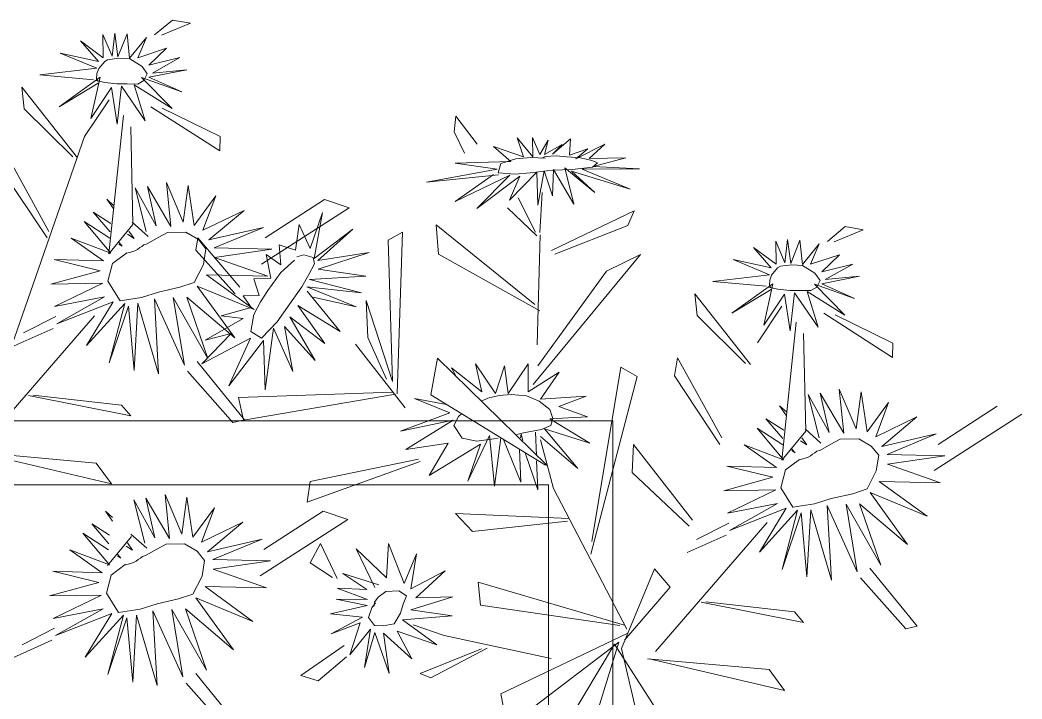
# Model space of a CAD drawing. Header units: inches. Extents: x -173 to 14008, y -3334 to 10368.
# Drawn here: x 5466.78 to 5509.96, y 7060.87 to 7090.12 of the extents above; entities that cross this region are included whole.
import ezdxf

# ---------------------------------------------------------------- set-up
doc = ezdxf.new("R2010")
doc.units = ezdxf.units.IN
doc.header["$MEASUREMENT"] = 0
doc.layers.add('ARREDAMENTO', color=8, linetype='Continuous', lineweight=18)

msp = doc.modelspace()

# ---------------------------------------------------------------- linework, layer by layer
at = {"layer": 'ARREDAMENTO', "linetype": 'Continuous'}
for p, q in [((5472.572, 7089.483, -27.277), (5473.344, 7090.121, -27.277)), ((5474.117, 7089.98, -27.277), (5472.87, 7089.465, -27.277)), ((5473.344, 7090.121, -27.277), (5474.117, 7089.98, -27.277)), ((5470.344, 7089.494, -27.277), (5470.741, 7088.56, -27.277)), ((5470.362, 7088.499, -27.277), (5470.344, 7089.494, -27.277)), ((5470.741, 7088.56, -27.277), (5470.857, 7089.558, -27.277)), ((5470.857, 7089.558, -27.277), (5470.997, 7088.53, -27.277)), ((5470.997, 7088.53, -27.277), (5471.387, 7089.531, -27.277)), ((5471.387, 7089.531, -27.277), (5471.493, 7088.482, -27.277)), ((5471.493, 7088.482, -27.277), (5472.221, 7089.373, -27.277)), ((5472.221, 7089.373, -27.277), (5471.851, 7088.497, -27.277)), ((5469.389, 7089.222, -27.277), (5470.362, 7088.499, -27.277)), ((5470.155, 7088.341, -27.277), (5469.389, 7089.222, -27.277)), ((5471.851, 7088.497, -27.277), (5473.089, 7088.903, -27.277)), ((5473.089, 7088.903, -27.277), (5472.329, 7088.17, -27.277)), ((5468.509, 7088.696, -27.277), (5470.155, 7088.341, -27.277)), ((5470.083, 7088.045, -27.277), (5468.509, 7088.696, -27.277)), ((5470.553, 7088.409, -27.277), (5471.041, 7088.478, -27.277)), ((5471.041, 7088.478, -27.277), (5471.506, 7088.446, -27.277)), ((5472.329, 7088.17, -27.277), (5473.668, 7088.502, -27.277)), ((5473.668, 7088.502, -27.277), (5472.48, 7087.835, -27.277)), ((5467.636, 7087.756, -27.277), (5470.083, 7088.045, -27.277)), ((5470.169, 7088.027, -27.277), (5470.424, 7088.337, -27.277)), ((5470.424, 7088.337, -27.277), (5470.553, 7088.409, -27.277)), ((5471.506, 7088.446, -27.277), (5472.035, 7088.116, -27.277)), ((5472.035, 7088.116, -27.277), (5472.258, 7087.805, -27.277)), ((5469.937, 7087.551, -27.277), (5467.636, 7087.756, -27.277)), ((5470.228, 7087.66, -27.277), (5468.459, 7086.385, -27.277)), ((5469.833, 7085.873, -27.277), (5470.228, 7087.66, -27.277)), ((5470.078, 7087.593, -27.277), (5470.091, 7087.811, -27.277)), ((5470.091, 7087.811, -27.277), (5470.169, 7088.027, -27.277)), ((5472.012, 7087.638, -27.277), (5473.33, 7086.305, -27.277)), ((5473.743, 7087.024, -27.277), (5472.012, 7087.638, -27.277)), ((5472.258, 7087.805, -27.277), (5472.116, 7087.516, -27.277)), ((5473.962, 7087.981, -27.277), (5472.334, 7087.657, -27.277)), ((5472.334, 7087.657, -27.277), (5473.743, 7087.024, -27.277)), ((5472.48, 7087.835, -27.277), (5473.962, 7087.981, -27.277)), ((5469.258, 7084.181, -27.277), (5466.859, 7087.225, -27.277)), ((5466.859, 7087.225, -27.277), (5466.958, 7086.295, -27.277)), ((5468.459, 7086.385, -27.277), (5470.143, 7087.406, -27.277)), ((5470.725, 7087.216, -27.277), (5469.833, 7085.873, -27.277)), ((5470.435, 7087.429, -27.277), (5470.03, 7087.515, -27.277)), ((5470.137, 7087.486, -27.277), (5470.078, 7087.593, -27.277)), ((5470.947, 7087.37, -27.277), (5470.435, 7087.429, -27.277)), ((5470.968, 7085.633, -27.277), (5470.725, 7087.216, -27.277)), ((5471.39, 7087.373, -27.277), (5470.947, 7087.37, -27.277)), ((5471.149, 7087.268, -27.277), (5470.968, 7085.633, -27.277)), ((5472.176, 7085.783, -27.277), (5471.149, 7087.268, -27.277)), ((5471.854, 7087.36, -27.277), (5471.39, 7087.373, -27.277)), ((5471.702, 7087.329, -27.277), (5472.176, 7085.783, -27.277)), ((5473.33, 7086.305, -27.277), (5471.702, 7087.329, -27.277)), ((5472.116, 7087.516, -27.277), (5471.854, 7087.36, -27.277)), ((5469.556, 7085.108, -27.277), (5470.613, 7086.687, -27.277)), ((5475.385, 7084.48, -27.277), (5472.415, 7086.384, -27.277)), ((5472.905, 7086.321, -27.277), (5475.398, 7085.101, -27.277)), ((5466.958, 7086.295, -27.277), (5469.046, 7084.223, -27.277)), ((5470.609, 7080.052, -27.277), (5471.232, 7086.007, -27.277)), ((5485.563, 7085.984, -27.277), (5485.487, 7085.309, -27.277)), ((5486.479, 7084.766, -27.277), (5485.563, 7085.984, -27.277)), ((5471.545, 7085.521, -27.277), (5471.637, 7081.303, -27.277)), ((5469.556, 7085.108, -27.277), (5464.807, 7071.477, -27.277)), ((5475.398, 7085.101, -27.277), (5475.385, 7084.48, -27.277)), ((5485.487, 7085.309, -27.277), (5485.93, 7084.381, -27.277)), ((5488.197, 7085.047, -27.277), (5488.873, 7084.221, -27.277)), ((5488.474, 7084.233, -27.277), (5488.197, 7085.047, -27.277)), ((5488.863, 7085.061, -27.277), (5489.174, 7084.331, -27.277)), ((5488.873, 7084.221, -27.277), (5488.863, 7085.061, -27.277)), ((5487.928, 7084.024, -27.277), (5487.181, 7084.665, -27.277)), ((5487.181, 7084.665, -27.277), (5488.474, 7084.233, -27.277)), ((5489.174, 7084.331, -27.277), (5489.539, 7084.947, -27.277)), ((5489.539, 7084.947, -27.277), (5489.384, 7084.323, -27.277)), ((5489.384, 7084.323, -27.277), (5490.136, 7084.758, -27.277)), ((5489.721, 7084.342, -27.277), (5490.506, 7084.997, -27.277)), ((5490.136, 7084.758, -27.277), (5489.721, 7084.342, -27.277)), ((5490.506, 7084.997, -27.277), (5490.451, 7084.294, -27.277)), ((5490.732, 7084.143, -27.277), (5491.978, 7084.771, -27.277)), ((5491.978, 7084.771, -27.277), (5491.304, 7084.15, -27.277)), ((5468.021, 7081.014, -27.277), (5466.117, 7084.464, -27.277)), ((5490.451, 7084.294, -27.277), (5491.247, 7084.566, -27.277)), ((5491.247, 7084.566, -27.277), (5490.732, 7084.143, -27.277)), ((5491.304, 7084.15, -27.277), (5492.885, 7084.18, -27.277)), ((5492.885, 7084.18, -27.277), (5491.48, 7083.811, -27.277)), ((5485.533, 7083.956, -27.277), (5487.928, 7084.024, -27.277)), ((5487.341, 7083.688, -27.277), (5485.533, 7083.956, -27.277)), ((5490.259, 7083.753, -27.277), (5490.64, 7082.187, -27.277)), ((5491.552, 7082.691, -27.277), (5490.259, 7083.753, -27.277)), ((5491.48, 7083.811, -27.277), (5493.474, 7083.712, -27.277)), ((5465.982, 7083.684, -27.277), (5467.942, 7080.732, -27.277)), ((5484.292, 7083.136, -27.277), (5487.341, 7083.688, -27.277)), ((5487.399, 7083.457, -27.277), (5484.292, 7083.136, -27.277)), ((5485.527, 7082.304, -27.277), (5487.184, 7083.465, -27.277)), ((5487.879, 7083.433, -27.277), (5485.527, 7082.304, -27.277)), ((5486.461, 7082.005, -27.277), (5487.879, 7083.433, -27.277)), ((5488.31, 7083.398, -27.277), (5486.461, 7082.005, -27.277)), ((5489.054, 7083.567, -27.277), (5487.872, 7082.362, -27.277)), ((5487.872, 7082.362, -27.277), (5488.31, 7083.398, -27.277)), ((5489.095, 7082.142, -27.277), (5489.054, 7083.567, -27.277)), ((5489.363, 7083.628, -27.277), (5489.095, 7082.142, -27.277)), ((5489.721, 7082.543, -27.277), (5489.363, 7083.628, -27.277)), ((5489.772, 7083.679, -27.277), (5489.721, 7082.543, -27.277)), ((5490.64, 7082.187, -27.277), (5489.772, 7083.679, -27.277)), ((5490.544, 7083.609, -27.277), (5491.552, 7082.691, -27.277)), ((5493.074, 7082.834, -27.277), (5490.544, 7083.609, -27.277)), ((5493.474, 7083.712, -27.277), (5491.006, 7083.688, -27.277)), ((5491.006, 7083.688, -27.277), (5493.074, 7082.834, -27.277)), ((5471.737, 7082.884, -27.277), (5472.219, 7081.013, -27.277)), ((5472.645, 7081.247, -27.277), (5471.737, 7082.884, -27.277)), ((5472.264, 7082.95, -27.277), (5472.645, 7081.247, -27.277)), ((5473.274, 7081.221, -27.277), (5472.264, 7082.95, -27.277)), ((5473.086, 7083.114, -27.277), (5473.274, 7081.221, -27.277)), ((5473.812, 7081.405, -27.277), (5473.086, 7083.114, -27.277)), ((5474.025, 7082.994, -27.277), (5473.812, 7081.405, -27.277)), ((5474.287, 7081.274, -27.277), (5474.025, 7082.994, -27.277)), ((5475.212, 7082.543, -27.277), (5474.287, 7081.274, -27.277)), ((5474.654, 7081.06, -27.277), (5475.212, 7082.543, -27.277)), ((5488.99, 7080.978, -27.277), (5488.241, 7082.46, -27.277)), ((5489.172, 7080.967, -27.277), (5489.274, 7082.691, -27.277)), ((5470.815, 7081.965, -27.277), (5470.515, 7082.396, -27.277)), ((5470.823, 7082.119, -27.277), (5470.515, 7082.396, -27.277)), ((5477.178, 7079.608, -27.277), (5480.958, 7082.034, -27.277)), ((5479.893, 7082.387, -27.277), (5477.347, 7080.734, -27.277)), ((5480.958, 7082.034, -27.277), (5479.893, 7082.387, -27.277)), ((5487.783, 7082.031, -27.277), (5489.042, 7080.824, -27.277)), ((5470.656, 7080.987, -27.277), (5469.925, 7081.84, -27.277)), ((5470.689, 7081.351, -27.277), (5469.925, 7081.84, -27.277)), ((5476.433, 7081.918, -27.277), (5474.654, 7081.06, -27.277)), ((5474.915, 7080.645, -27.277), (5476.433, 7081.918, -27.277)), ((5479.28, 7080.279, -27.277), (5479.817, 7081.824, -27.277)), ((5479.817, 7081.824, -27.277), (5479.448, 7079.841, -27.277)), ((5489.677, 7080.195, -27.277), (5493.25, 7081.903, -27.277)), ((5493.25, 7081.903, -27.277), (5492.969, 7081.27, -27.277)), ((5470.652, 7080.72, -27.277), (5469.544, 7081.442, -27.277)), ((5469.544, 7081.442, -27.277), (5470.688, 7080.075, -27.277)), ((5471.637, 7081.303, -27.277), (5470.609, 7080.052, -27.277)), ((5471.615, 7081.406, -27.277), (5472.296, 7080.794, -27.277)), ((5477.264, 7081.187, -27.277), (5474.915, 7080.645, -27.277)), ((5475.144, 7080.303, -27.277), (5477.264, 7081.187, -27.277)), ((5478.653, 7080.206, -27.277), (5478.802, 7081.306, -27.277)), ((5478.802, 7081.306, -27.277), (5479.28, 7080.279, -27.277)), ((5488.968, 7077.864, -27.277), (5484.708, 7081.29, -27.277)), ((5484.708, 7081.29, -27.277), (5484.818, 7080.036, -27.277)), ((5492.969, 7081.27, -27.277), (5489.831, 7080.031, -27.277)), ((5501.571, 7080.582, -27.277), (5502.343, 7081.219, -27.277)), ((5502.343, 7081.219, -27.277), (5503.116, 7081.079, -27.277)), ((5468.987, 7080.721, -27.277), (5470.377, 7079.741, -27.277)), ((5470.688, 7080.075, -27.277), (5468.987, 7080.721, -27.277)), ((5471.414, 7080.889, -27.277), (5471.689, 7080.713, -27.277)), ((5471.472, 7081.025, -27.277), (5471.689, 7080.713, -27.277)), ((5474.444, 7080.729, -27.277), (5474.35, 7080.203, -27.277)), ((5476.252, 7078.61, -27.277), (5474.444, 7080.729, -27.277)), ((5479.448, 7079.841, -27.277), (5481.113, 7081.102, -27.277)), ((5481.113, 7081.102, -27.277), (5479.609, 7079.761, -27.277)), ((5483.257, 7080.977, -27.277), (5482.637, 7080.628, -27.277)), ((5483.029, 7074.015, -27.277), (5483.257, 7080.977, -27.277)), ((5489.187, 7080.86, -27.277), (5489.062, 7076.131, -27.277)), ((5503.116, 7081.079, -27.277), (5501.869, 7080.563, -27.277)), ((5471.04, 7080.466, -27.277), (5471.184, 7080.373, -27.277)), ((5471.042, 7080.537, -27.277), (5471.184, 7080.373, -27.277)), ((5477.634, 7080.245, -27.277), (5475.144, 7080.303, -27.277)), ((5477.938, 7080.441, -27.277), (5478.653, 7080.206, -27.277)), ((5478.02, 7079.569, -27.277), (5477.938, 7080.441, -27.277)), ((5482.637, 7080.628, -27.277), (5482.825, 7074.551, -27.277)), ((5498.388, 7080.321, -27.277), (5499.361, 7079.598, -27.277)), ((5499.154, 7079.44, -27.277), (5498.388, 7080.321, -27.277)), ((5499.343, 7080.593, -27.277), (5499.74, 7079.659, -27.277)), ((5499.361, 7079.598, -27.277), (5499.343, 7080.593, -27.277)), ((5499.74, 7079.659, -27.277), (5499.856, 7080.657, -27.277)), ((5499.856, 7080.657, -27.277), (5499.996, 7079.629, -27.277)), ((5499.996, 7079.629, -27.277), (5500.386, 7080.63, -27.277)), ((5500.386, 7080.63, -27.277), (5500.492, 7079.581, -27.277)), ((5500.492, 7079.581, -27.277), (5501.22, 7080.472, -27.277)), ((5501.22, 7080.472, -27.277), (5500.85, 7079.596, -27.277)), ((5474.35, 7080.203, -27.277), (5476.052, 7078.326, -27.277)), ((5475.162, 7079.886, -27.277), (5477.634, 7080.245, -27.277)), ((5477.454, 7079.085, -27.277), (5475.162, 7079.886, -27.277)), ((5477.378, 7080.021, -27.277), (5478.02, 7079.569, -27.277)), ((5477.581, 7079.003, -27.277), (5477.378, 7080.021, -27.277)), ((5478.7, 7079.919, -27.277), (5479.013, 7079.999, -27.277)), ((5479.013, 7079.999, -27.277), (5479.405, 7079.881, -27.277)), ((5479.405, 7079.881, -27.277), (5479.46, 7079.619, -27.277)), ((5479.609, 7079.761, -27.277), (5481.828, 7080.106, -27.277)), ((5481.828, 7080.106, -27.277), (5479.632, 7079.391, -27.277)), ((5484.818, 7080.036, -27.277), (5489.178, 7077.588, -27.277)), ((5493.521, 7080.014, -27.277), (5488.894, 7074.412, -27.277)), ((5492.053, 7079.296, -27.277), (5493.521, 7080.014, -27.277)), ((5500.85, 7079.596, -27.277), (5502.088, 7080.002, -27.277)), ((5502.088, 7080.002, -27.277), (5501.328, 7079.269, -27.277)), ((5468.244, 7079.801, -27.277), (5470.228, 7079.32, -27.277)), ((5470.377, 7079.741, -27.277), (5468.244, 7079.801, -27.277)), ((5478.021, 7079.242, -27.277), (5478.602, 7079.775, -27.277)), ((5479.46, 7079.619, -27.277), (5479.227, 7079.156, -27.277)), ((5497.508, 7079.795, -27.277), (5499.154, 7079.44, -27.277)), ((5499.082, 7079.144, -27.277), (5497.508, 7079.795, -27.277)), ((5499.168, 7079.126, -27.277), (5499.423, 7079.436, -27.277)), ((5499.423, 7079.436, -27.277), (5499.552, 7079.508, -27.277)), ((5499.552, 7079.508, -27.277), (5500.04, 7079.577, -27.277)), ((5500.04, 7079.577, -27.277), (5500.505, 7079.545, -27.277)), ((5500.505, 7079.545, -27.277), (5501.034, 7079.215, -27.277)), ((5501.328, 7079.269, -27.277), (5502.667, 7079.601, -27.277)), ((5502.667, 7079.601, -27.277), (5501.479, 7078.934, -27.277)), ((5470.228, 7079.32, -27.277), (5468.104, 7078.736, -27.277)), ((5474.809, 7079.139, -27.277), (5477.454, 7079.085, -27.277)), ((5476.866, 7077.642, -27.277), (5474.809, 7079.139, -27.277)), ((5476.851, 7078.972, -27.277), (5477.581, 7079.003, -27.277)), ((5477.081, 7078.253, -27.277), (5476.851, 7078.972, -27.277)), ((5477.453, 7078.468, -27.277), (5478.021, 7079.242, -27.277)), ((5479.227, 7079.156, -27.277), (5478.916, 7078.618, -27.277)), ((5481.678, 7079.08, -27.277), (5479.249, 7078.947, -27.277)), ((5479.632, 7079.391, -27.277), (5481.678, 7079.08, -27.277)), ((5489.09, 7075.226, -27.277), (5492.053, 7079.296, -27.277)), ((5496.635, 7078.855, -27.277), (5499.082, 7079.144, -27.277)), ((5499.091, 7078.909, -27.277), (5499.168, 7079.126, -27.277)), ((5501.034, 7079.215, -27.277), (5501.257, 7078.904, -27.277)), ((5502.962, 7079.08, -27.277), (5501.333, 7078.756, -27.277)), ((5501.479, 7078.934, -27.277), (5502.962, 7079.08, -27.277)), ((5468.104, 7078.736, -27.277), (5470.351, 7078.777, -27.277)), ((5470.351, 7078.777, -27.277), (5468.266, 7077.77, -27.277)), ((5474.409, 7078.657, -27.277), (5476.866, 7077.642, -27.277)), ((5476.031, 7076.423, -27.277), (5474.409, 7078.657, -27.277)), ((5478.916, 7078.618, -27.277), (5478.404, 7077.898, -27.277)), ((5479.14, 7078.617, -27.277), (5481.268, 7077.762, -27.277)), ((5481.49, 7078.367, -27.277), (5479.14, 7078.617, -27.277)), ((5479.249, 7078.947, -27.277), (5481.49, 7078.367, -27.277)), ((5498.936, 7078.65, -27.277), (5496.635, 7078.855, -27.277)), ((5499.227, 7078.759, -27.277), (5497.458, 7077.484, -27.277)), ((5498.832, 7076.972, -27.277), (5499.227, 7078.759, -27.277)), ((5499.434, 7078.528, -27.277), (5499.029, 7078.614, -27.277)), ((5499.077, 7078.692, -27.277), (5499.091, 7078.909, -27.277)), ((5499.136, 7078.585, -27.277), (5499.077, 7078.692, -27.277)), ((5501.115, 7078.615, -27.277), (5500.853, 7078.459, -27.277)), ((5501.011, 7078.737, -27.277), (5502.329, 7077.404, -27.277)), ((5502.742, 7078.123, -27.277), (5501.011, 7078.737, -27.277)), ((5501.257, 7078.904, -27.277), (5501.115, 7078.615, -27.277)), ((5501.333, 7078.756, -27.277), (5502.742, 7078.123, -27.277)), ((5468.266, 7077.77, -27.277), (5470.417, 7078.188, -27.277)), ((5470.417, 7078.188, -27.277), (5468.357, 7077.032, -27.277)), ((5473.383, 7078.159, -27.277), (5474.873, 7075.538, -27.277)), ((5473.858, 7075.25, -27.277), (5473.383, 7078.159, -27.277)), ((5473.961, 7078.178, -27.277), (5476.031, 7076.423, -27.277)), ((5474.873, 7075.538, -27.277), (5473.961, 7078.178, -27.277)), ((5476.391, 7078.237, -27.277), (5477.081, 7078.253, -27.277)), ((5476.743, 7077.739, -27.277), (5476.391, 7078.237, -27.277)), ((5477.143, 7077.98, -27.277), (5477.453, 7078.468, -27.277)), ((5479.158, 7078.439, -27.277), (5480.573, 7076.706, -27.277)), ((5481.268, 7077.762, -27.277), (5479.403, 7078.174, -27.277)), ((5495.858, 7078.323, -27.277), (5495.957, 7077.394, -27.277)), ((5498.257, 7075.28, -27.277), (5495.858, 7078.323, -27.277)), ((5497.458, 7077.484, -27.277), (5499.142, 7078.505, -27.277)), ((5499.724, 7078.315, -27.277), (5498.832, 7076.972, -27.277)), ((5499.946, 7078.469, -27.277), (5499.434, 7078.528, -27.277)), ((5499.967, 7076.732, -27.277), (5499.724, 7078.315, -27.277)), ((5500.389, 7078.472, -27.277), (5499.946, 7078.469, -27.277)), ((5500.148, 7078.367, -27.277), (5499.967, 7076.732, -27.277)), ((5501.175, 7076.882, -27.277), (5500.148, 7078.367, -27.277)), ((5500.853, 7078.459, -27.277), (5500.389, 7078.472, -27.277)), ((5502.329, 7077.404, -27.277), (5500.701, 7078.428, -27.277)), ((5500.701, 7078.428, -27.277), (5501.175, 7076.882, -27.277)), ((5468.357, 7077.032, -27.277), (5470.796, 7077.983, -27.277)), ((5470.796, 7077.983, -27.277), (5469.643, 7076.095, -27.277)), ((5469.643, 7076.095, -27.277), (5471.288, 7077.904, -27.277)), ((5471.288, 7077.904, -27.277), (5470.623, 7075.351, -27.277)), ((5470.623, 7075.351, -27.277), (5471.445, 7077.791, -27.277)), ((5471.445, 7077.791, -27.277), (5471.693, 7075.024, -27.277)), ((5471.693, 7075.024, -27.277), (5471.853, 7077.914, -27.277)), ((5471.853, 7077.914, -27.277), (5472.748, 7074.88, -27.277)), ((5472.565, 7078.104, -27.277), (5473.858, 7075.25, -27.277)), ((5472.748, 7074.88, -27.277), (5472.565, 7078.104, -27.277)), ((5475.446, 7077.378, -27.277), (5476.743, 7077.739, -27.277)), ((5476.851, 7077.432, -27.277), (5477.143, 7077.98, -27.277)), ((5478.404, 7077.898, -27.277), (5477.857, 7077.12, -27.277)), ((5478.749, 7077.814, -27.277), (5479.916, 7076.179, -27.277)), ((5480.573, 7076.706, -27.277), (5478.749, 7077.814, -27.277)), ((5481.693, 7078.036, -27.277), (5481.77, 7076.436, -27.277)), ((5482.825, 7074.551, -27.277), (5481.693, 7078.036, -27.277)), ((5498.556, 7076.207, -27.277), (5499.612, 7077.786, -27.277)), ((5469.982, 7077.368, -27.277), (5465.171, 7071.815, -27.277)), ((5466.933, 7076.637, -27.277), (5468.326, 7077.348, -27.277)), ((5474.756, 7076.323, -27.277), (5476.397, 7077.254, -27.277)), ((5476.397, 7077.254, -27.277), (5475.446, 7077.378, -27.277)), ((5476.719, 7076.698, -27.277), (5476.851, 7077.432, -27.277)), ((5478.398, 7077.329, -27.277), (5479.495, 7075.447, -27.277)), ((5479.916, 7076.179, -27.277), (5478.398, 7077.329, -27.277)), ((5495.957, 7077.394, -27.277), (5498.045, 7075.322, -27.277)), ((5504.384, 7075.579, -27.277), (5501.414, 7077.483, -27.277)), ((5501.904, 7077.42, -27.277), (5504.397, 7076.2, -27.277)), ((5466.525, 7076.079, -27.277), (5468.205, 7076.828, -27.277)), ((5477.857, 7077.12, -27.277), (5477.184, 7076.418, -27.277)), ((5477.693, 7076.848, -27.277), (5477.338, 7074.179, -27.277)), ((5478.531, 7074.971, -27.277), (5477.693, 7076.848, -27.277)), ((5478.176, 7076.922, -27.277), (5478.531, 7074.971, -27.277)), ((5479.495, 7075.447, -27.277), (5478.176, 7076.922, -27.277)), ((5499.608, 7071.151, -27.277), (5500.231, 7077.106, -27.277)), ((5474.606, 7075.303, -27.277), (5475.879, 7076.614, -27.277)), ((5476.716, 7076.413, -27.277), (5474.606, 7075.303, -27.277)), ((5475.879, 7076.614, -27.277), (5474.756, 7076.323, -27.277)), ((5475.78, 7074.361, -27.277), (5476.716, 7076.413, -27.277)), ((5477.184, 7076.418, -27.277), (5476.719, 7076.698, -27.277)), ((5481.77, 7076.436, -27.277), (5482.569, 7074.64, -27.277)), ((5500.544, 7076.62, -27.277), (5500.636, 7072.402, -27.277)), ((5477.267, 7076.313, -27.277), (5475.78, 7074.361, -27.277)), ((5477.338, 7074.179, -27.277), (5477.267, 7076.313, -27.277)), ((5481.233, 7076.151, -27.277), (5483.372, 7073.406, -27.277)), ((5504.397, 7076.2, -27.277), (5504.384, 7075.579, -27.277)), ((5484.484, 7073.965, -27.277), (5484.767, 7075.546, -27.277)), ((5484.767, 7075.546, -27.277), (5489.499, 7070.925, -27.277)), ((5495.116, 7075.563, -27.277), (5494.981, 7074.783, -27.277)), ((5497.02, 7072.113, -27.277), (5495.116, 7075.563, -27.277)), ((5476.446, 7072.899, -27.277), (5474.405, 7075.402, -27.277)), ((5485.575, 7074.757, -27.277), (5485.366, 7075.13, -27.277)), ((5485.366, 7075.13, -27.277), (5486.685, 7074.106, -27.277)), ((5486.413, 7075.31, -27.277), (5487.274, 7074.028, -27.277)), ((5486.685, 7074.106, -27.277), (5486.413, 7075.31, -27.277)), ((5487.274, 7074.028, -27.277), (5487.66, 7075.215, -27.277)), ((5487.66, 7075.215, -27.277), (5487.817, 7074.021, -27.277)), ((5487.817, 7074.021, -27.277), (5488.669, 7075.305, -27.277)), ((5488.669, 7075.305, -27.277), (5488.673, 7074.094, -27.277)), ((5491.425, 7067.646, -27.277), (5492.668, 7075.164, -27.277)), ((5492.668, 7075.164, -27.277), (5493.379, 7074.759, -27.277)), ((5473.993, 7074.985, -27.277), (5475.949, 7072.785, -27.277)), ((5488.673, 7074.094, -27.277), (5490.017, 7074.94, -27.277)), ((5490.017, 7074.94, -27.277), (5489.21, 7073.783, -27.277)), ((5493.379, 7074.759, -27.277), (5491.38, 7067.099, -27.277)), ((5494.981, 7074.783, -27.277), (5496.941, 7071.831, -27.277)), ((5471.549, 7073.063, -27.277), (5467.135, 7073.942, -27.277)), ((5467.33, 7073.949, -27.277), (5471.149, 7073.526, -27.277)), ((5476.197, 7073.853, -27.277), (5482.835, 7074.083, -27.277)), ((5476.414, 7072.874, -27.277), (5476.197, 7073.853, -27.277)), ((5482.963, 7073.993, -27.277), (5476.414, 7072.874, -27.277)), ((5485.158, 7073.551, -27.277), (5483.771, 7073.806, -27.277)), ((5485.297, 7073.195, -27.277), (5483.771, 7073.806, -27.277)), ((5489.423, 7070.936, -27.277), (5484.484, 7073.965, -27.277)), ((5486.659, 7073.698, -27.277), (5486.931, 7073.822, -27.277)), ((5486.931, 7073.822, -27.277), (5487.425, 7073.947, -27.277)), ((5487.425, 7073.947, -27.277), (5487.95, 7073.982, -27.277)), ((5487.95, 7073.982, -27.277), (5488.607, 7073.921, -27.277)), ((5488.607, 7073.921, -27.277), (5489.152, 7073.692, -27.277)), ((5489.21, 7073.783, -27.277), (5491.172, 7073.916, -27.277)), ((5491.172, 7073.916, -27.277), (5489.997, 7073.466, -27.277)), ((5501.644, 7072.346, -27.277), (5500.736, 7073.983, -27.277)), ((5500.736, 7073.983, -27.277), (5501.218, 7072.112, -27.277)), ((5501.263, 7074.049, -27.277), (5501.644, 7072.346, -27.277)), ((5502.273, 7072.32, -27.277), (5501.263, 7074.049, -27.277)), ((5502.085, 7074.213, -27.277), (5502.273, 7072.32, -27.277)), ((5502.811, 7072.504, -27.277), (5502.085, 7074.213, -27.277)), ((5503.024, 7074.093, -27.277), (5502.811, 7072.504, -27.277)), ((5503.286, 7072.373, -27.277), (5503.024, 7074.093, -27.277)), ((5471.149, 7073.526, -27.277), (5471.549, 7073.063, -27.277)), ((5489.152, 7073.692, -27.277), (5489.608, 7073.337, -27.277)), ((5489.997, 7073.466, -27.277), (5491.231, 7073.018, -27.277)), ((5499.814, 7073.064, -27.277), (5499.514, 7073.495, -27.277)), ((5499.822, 7073.218, -27.277), (5499.514, 7073.495, -27.277)), ((5504.211, 7073.642, -27.277), (5503.286, 7072.373, -27.277)), ((5503.653, 7072.159, -27.277), (5504.211, 7073.642, -27.277)), ((5508.892, 7073.486, -27.277), (5506.346, 7071.832, -27.277)), ((5483.172, 7072.411, -27.277), (5485.297, 7073.195, -27.277)), ((5485.469, 7072.651, -27.277), (5485.678, 7073.039, -27.277)), ((5485.806, 7073.154, -27.277), (5485.678, 7073.039, -27.277)), ((5489.608, 7073.337, -27.277), (5489.732, 7072.957, -27.277)), ((5491.231, 7073.018, -27.277), (5489.609, 7072.942, -27.277)), ((5489.609, 7072.942, -27.277), (5491.329, 7071.888, -27.277)), ((5489.732, 7072.957, -27.277), (5489.647, 7072.648, -27.277)), ((5499.655, 7072.086, -27.277), (5498.924, 7072.939, -27.277)), ((5499.689, 7072.45, -27.277), (5498.924, 7072.939, -27.277)), ((5505.432, 7073.017, -27.277), (5503.653, 7072.159, -27.277)), ((5503.914, 7071.744, -27.277), (5505.432, 7073.017, -27.277)), ((5506.177, 7070.707, -27.277), (5509.957, 7073.133, -27.277)), ((5475.949, 7072.785, -27.277), (5476.446, 7072.899, -27.277)), ((5485.445, 7072.885, -27.277), (5483.172, 7072.411, -27.277)), ((5483.407, 7071.619, -27.277), (5485.445, 7072.885, -27.277)), ((5485.825, 7072.104, -27.277), (5485.469, 7072.651, -27.277)), ((5489.647, 7072.648, -27.277), (5489.256, 7072.481, -27.277)), ((5489.374, 7072.509, -27.277), (5490.811, 7070.796, -27.277)), ((5491.329, 7071.888, -27.277), (5489.374, 7072.509, -27.277)), ((5499.651, 7071.819, -27.277), (5498.543, 7072.541, -27.277)), ((5498.543, 7072.541, -27.277), (5499.687, 7071.174, -27.277)), ((5500.614, 7072.505, -27.277), (5501.295, 7071.892, -27.277)), ((5486.467, 7071.974, -27.277), (5485.825, 7072.104, -27.277)), ((5487.006, 7072.22, -27.277), (5486.073, 7070.249, -27.277)), ((5487.201, 7072.081, -27.277), (5486.467, 7071.974, -27.277)), ((5487.225, 7070.035, -27.277), (5487.006, 7072.22, -27.277)), ((5487.378, 7072.107, -27.277), (5487.201, 7072.081, -27.277)), ((5487.501, 7072.114, -27.277), (5487.225, 7070.035, -27.277)), ((5488.19, 7072.264, -27.277), (5488.471, 7072.334, -27.277)), ((5488.376, 7072.282, -27.277), (5488.344, 7072.122, -27.277)), ((5488.448, 7072.003, -27.277), (5488.376, 7072.282, -27.277)), ((5489.256, 7072.481, -27.277), (5488.471, 7072.334, -27.277)), ((5489.029, 7071.352, -27.277), (5488.987, 7072.355, -27.277)), ((5490.811, 7070.796, -27.277), (5489.21, 7072.175, -27.277)), ((5500.636, 7072.402, -27.277), (5499.608, 7071.151, -27.277)), ((5500.471, 7072.124, -27.277), (5500.688, 7071.812, -27.277)), ((5506.263, 7072.286, -27.277), (5503.914, 7071.744, -27.277)), ((5504.143, 7071.402, -27.277), (5506.263, 7072.286, -27.277)), ((5485.234, 7071.885, -27.277), (5483.407, 7071.619, -27.277)), ((5484.411, 7070.497, -27.277), (5485.234, 7071.885, -27.277)), ((5486.621, 7071.85, -27.277), (5484.411, 7070.497, -27.277)), ((5486.073, 7070.249, -27.277), (5486.621, 7071.85, -27.277)), ((5487.606, 7072.05, -27.277), (5488.353, 7070.203, -27.277)), ((5489.773, 7069.928, -27.277), (5489.205, 7072.034, -27.277)), ((5493.222, 7071.835, -27.277), (5493.161, 7070.626, -27.277)), ((5495.759, 7068.568, -27.277), (5493.222, 7071.835, -27.277)), ((5499.687, 7071.174, -27.277), (5497.986, 7071.82, -27.277)), ((5497.986, 7071.82, -27.277), (5499.376, 7070.84, -27.277)), ((5500.041, 7071.636, -27.277), (5500.183, 7071.471, -27.277)), ((5500.413, 7071.988, -27.277), (5500.688, 7071.812, -27.277)), ((5464.826, 7071.496, -27.277), (5470.056, 7071.031, -27.277)), ((5470.718, 7070.129, -27.277), (5464.892, 7071.501, -27.277)), ((5488.304, 7071.622, -27.277), (5488.353, 7070.203, -27.277)), ((5488.551, 7071.47, -27.277), (5489.09, 7069.871, -27.277)), ((5500.039, 7071.565, -27.277), (5500.183, 7071.471, -27.277)), ((5506.633, 7071.344, -27.277), (5504.143, 7071.402, -27.277)), ((5504.161, 7070.985, -27.277), (5506.633, 7071.344, -27.277)), ((5470.056, 7071.031, -27.277), (5470.718, 7070.129, -27.277)), ((5479.147, 7069.346, -27.277), (5484.023, 7071.096, -27.277)), ((5483.955, 7071.192, -27.277), (5479.28, 7070.235, -27.277)), ((5489.038, 7071.133, -27.277), (5489.09, 7069.871, -27.277)), ((5497.243, 7070.9, -27.277), (5499.227, 7070.418, -27.277)), ((5499.376, 7070.84, -27.277), (5497.243, 7070.9, -27.277)), ((5506.453, 7070.184, -27.277), (5504.161, 7070.985, -27.277)), ((5493.161, 7070.626, -27.277), (5495.611, 7068.306, -27.277)), ((5499.227, 7070.418, -27.277), (5497.103, 7069.835, -27.277)), ((5479.28, 7070.235, -27.277), (5479.147, 7069.346, -27.277)), ((5489.773, 7069.928, -27.277), (5492.93, 7063.872, -27.277)), ((5503.808, 7070.238, -27.277), (5506.453, 7070.184, -27.277)), ((5505.865, 7068.741, -27.277), (5503.808, 7070.238, -27.277)), ((5472.205, 7069.515, -27.277), (5472.586, 7067.813, -27.277)), ((5473.215, 7067.786, -27.277), (5472.205, 7069.515, -27.277)), ((5473.027, 7069.679, -27.277), (5473.215, 7067.786, -27.277)), ((5473.753, 7067.97, -27.277), (5473.027, 7069.679, -27.277)), ((5473.966, 7069.56, -27.277), (5473.753, 7067.97, -27.277)), ((5474.228, 7067.84, -27.277), (5473.966, 7069.56, -27.277)), ((5497.103, 7069.835, -27.277), (5499.35, 7069.876, -27.277)), ((5499.35, 7069.876, -27.277), (5497.265, 7068.869, -27.277)), ((5503.408, 7069.755, -27.277), (5505.865, 7068.741, -27.277)), ((5505.03, 7067.522, -27.277), (5503.408, 7069.755, -27.277)), ((5472.586, 7067.813, -27.277), (5471.678, 7069.449, -27.277)), ((5471.678, 7069.449, -27.277), (5472.159, 7067.579, -27.277)), ((5475.153, 7069.108, -27.277), (5474.228, 7067.84, -27.277)), ((5474.595, 7067.625, -27.277), (5475.153, 7069.108, -27.277)), ((5497.265, 7068.869, -27.277), (5499.416, 7069.287, -27.277)), ((5499.416, 7069.287, -27.277), (5497.356, 7068.131, -27.277)), ((5497.356, 7068.131, -27.277), (5499.795, 7069.082, -27.277)), ((5499.795, 7069.082, -27.277), (5498.642, 7067.194, -27.277)), ((5501.564, 7069.202, -27.277), (5502.857, 7066.349, -27.277)), ((5501.747, 7065.979, -27.277), (5501.564, 7069.202, -27.277)), ((5502.382, 7069.258, -27.277), (5503.872, 7066.637, -27.277)), ((5502.857, 7066.349, -27.277), (5502.382, 7069.258, -27.277)), ((5502.96, 7069.277, -27.277), (5505.03, 7067.522, -27.277)), ((5503.872, 7066.637, -27.277), (5502.96, 7069.277, -27.277)), ((5470.756, 7068.531, -27.277), (5470.456, 7068.961, -27.277)), ((5470.764, 7068.684, -27.277), (5470.456, 7068.961, -27.277)), ((5479.834, 7068.952, -27.277), (5477.288, 7067.299, -27.277)), ((5480.899, 7068.6, -27.277), (5479.834, 7068.952, -27.277)), ((5490.424, 7068.648, -27.277), (5485.544, 7068.855, -27.277)), ((5485.544, 7068.855, -27.277), (5486.272, 7068.075, -27.277)), ((5498.642, 7067.194, -27.277), (5500.287, 7069.003, -27.277)), ((5500.287, 7069.003, -27.277), (5499.622, 7066.45, -27.277)), ((5499.622, 7066.45, -27.277), (5500.444, 7068.89, -27.277)), ((5500.444, 7068.89, -27.277), (5500.692, 7066.123, -27.277)), ((5500.692, 7066.123, -27.277), (5500.852, 7069.013, -27.277)), ((5500.852, 7069.013, -27.277), (5501.747, 7065.979, -27.277)), ((5470.597, 7067.553, -27.277), (5469.866, 7068.405, -27.277)), ((5470.63, 7067.917, -27.277), (5469.866, 7068.405, -27.277)), ((5476.374, 7068.483, -27.277), (5474.595, 7067.625, -27.277)), ((5474.856, 7067.211, -27.277), (5476.374, 7068.483, -27.277)), ((5477.119, 7066.173, -27.277), (5480.899, 7068.6, -27.277)), ((5486.272, 7068.075, -27.277), (5490.373, 7068.527, -27.277)), ((5498.981, 7068.467, -27.277), (5494.17, 7062.914, -27.277)), ((5495.932, 7067.736, -27.277), (5497.325, 7068.447, -27.277)), ((5470.592, 7067.285, -27.277), (5469.485, 7068.007, -27.277)), ((5469.485, 7068.007, -27.277), (5470.629, 7066.64, -27.277)), ((5471.578, 7067.868, -27.277), (5470.55, 7066.617, -27.277)), ((5471.556, 7067.971, -27.277), (5472.237, 7067.359, -27.277)), ((5477.205, 7067.753, -27.277), (5474.856, 7067.211, -27.277)), ((5475.085, 7066.869, -27.277), (5477.205, 7067.753, -27.277)), ((5495.524, 7067.178, -27.277), (5497.204, 7067.927, -27.277)), ((5471.355, 7067.454, -27.277), (5471.63, 7067.278, -27.277)), ((5471.413, 7067.59, -27.277), (5471.63, 7067.278, -27.277)), ((5479.729, 7067.567, -27.277), (5479.282, 7066.729, -27.277)), ((5480.439, 7066.058, -27.277), (5479.729, 7067.567, -27.277)), ((5481.263, 7067.335, -27.277), (5482.066, 7065.673, -27.277)), ((5482.572, 7066.089, -27.277), (5481.263, 7067.335, -27.277)), ((5482.654, 7067.56, -27.277), (5482.572, 7066.089, -27.277)), ((5483.333, 7065.839, -27.277), (5482.654, 7067.56, -27.277)), ((5470.629, 7066.64, -27.277), (5468.928, 7067.286, -27.277)), ((5468.928, 7067.286, -27.277), (5470.318, 7066.306, -27.277)), ((5470.981, 7067.032, -27.277), (5471.125, 7066.938, -27.277)), ((5470.983, 7067.102, -27.277), (5471.125, 7066.938, -27.277)), ((5483.86, 7067.118, -27.277), (5483.333, 7065.839, -27.277)), ((5483.62, 7065.61, -27.277), (5483.86, 7067.118, -27.277)), ((5477.575, 7066.811, -27.277), (5475.085, 7066.869, -27.277)), ((5475.103, 7066.452, -27.277), (5477.575, 7066.811, -27.277)), ((5477.395, 7065.651, -27.277), (5475.103, 7066.452, -27.277)), ((5479.282, 7066.729, -27.277), (5480.247, 7066.101, -27.277)), ((5492.698, 7063.043, -27.277), (5494.124, 7066.467, -27.277)), ((5494.124, 7066.467, -27.277), (5494.798, 7065.682, -27.277)), ((5505.445, 7063.998, -27.277), (5503.404, 7066.5, -27.277)), ((5468.185, 7066.367, -27.277), (5470.169, 7065.885, -27.277)), ((5470.318, 7066.306, -27.277), (5468.185, 7066.367, -27.277)), ((5480.692, 7066.27, -27.277), (5481.729, 7065.58, -27.277)), ((5482.245, 7065.788, -27.277), (5480.692, 7066.27, -27.277)), ((5485.096, 7066.385, -27.277), (5483.62, 7065.61, -27.277)), ((5483.832, 7065.225, -27.277), (5485.096, 7066.385, -27.277)), ((5502.992, 7066.084, -27.277), (5504.948, 7063.884, -27.277)), ((5470.169, 7065.885, -27.277), (5468.045, 7065.302, -27.277)), ((5474.75, 7065.705, -27.277), (5477.395, 7065.651, -27.277)), ((5476.807, 7064.208, -27.277), (5474.75, 7065.705, -27.277)), ((5480.451, 7065.64, -27.277), (5481.749, 7065.155, -27.277)), ((5481.729, 7065.58, -27.277), (5480.451, 7065.64, -27.277)), ((5492.829, 7064.048, -27.277), (5486.515, 7065.901, -27.277)), ((5486.515, 7065.901, -27.277), (5486.619, 7064.905, -27.277)), ((5494.798, 7065.682, -27.277), (5492.833, 7063.396, -27.277)), ((5468.045, 7065.302, -27.277), (5470.292, 7065.342, -27.277)), ((5470.292, 7065.342, -27.277), (5468.207, 7064.335, -27.277)), ((5474.35, 7065.222, -27.277), (5476.807, 7064.208, -27.277)), ((5475.972, 7062.988, -27.277), (5474.35, 7065.222, -27.277)), ((5480.407, 7065.168, -27.277), (5481.742, 7064.895, -27.277)), ((5481.749, 7065.155, -27.277), (5480.407, 7065.168, -27.277)), ((5483.623, 7064.706, -27.277), (5485.425, 7065.265, -27.277)), ((5485.425, 7065.265, -27.277), (5483.832, 7065.225, -27.277)), ((5468.207, 7064.335, -27.277), (5470.358, 7064.753, -27.277)), ((5470.358, 7064.753, -27.277), (5468.298, 7063.598, -27.277)), ((5473.324, 7064.724, -27.277), (5474.814, 7062.103, -27.277)), ((5473.799, 7061.815, -27.277), (5473.324, 7064.724, -27.277)), ((5473.902, 7064.744, -27.277), (5475.972, 7062.988, -27.277)), ((5474.814, 7062.103, -27.277), (5473.902, 7064.744, -27.277)), ((5481.742, 7064.895, -27.277), (5480.16, 7064.538, -27.277)), ((5486.619, 7064.905, -27.277), (5492.629, 7064.025, -27.277)), ((5500.548, 7064.162, -27.277), (5496.134, 7065.041, -27.277)), ((5496.329, 7065.048, -27.277), (5500.148, 7064.625, -27.277)), ((5468.298, 7063.598, -27.277), (5470.737, 7064.548, -27.277)), ((5470.737, 7064.548, -27.277), (5469.584, 7062.66, -27.277)), ((5469.584, 7062.66, -27.277), (5471.229, 7064.469, -27.277)), ((5471.229, 7064.469, -27.277), (5470.564, 7061.916, -27.277)), ((5470.564, 7061.916, -27.277), (5471.385, 7064.356, -27.277)), ((5471.385, 7064.356, -27.277), (5471.634, 7061.589, -27.277)), ((5471.634, 7061.589, -27.277), (5471.794, 7064.48, -27.277)), ((5471.794, 7064.48, -27.277), (5472.689, 7061.445, -27.277)), ((5472.506, 7064.669, -27.277), (5473.799, 7061.815, -27.277)), ((5472.689, 7061.445, -27.277), (5472.506, 7064.669, -27.277)), ((5480.16, 7064.538, -27.277), (5481.532, 7064.394, -27.277)), ((5481.532, 7064.394, -27.277), (5480.187, 7063.67, -27.277)), ((5483.253, 7064.268, -27.277), (5485.402, 7064.443, -27.277)), ((5485.402, 7064.443, -27.277), (5483.623, 7064.706, -27.277)), ((5500.148, 7064.625, -27.277), (5500.548, 7064.162, -27.277)), ((5466.874, 7063.203, -27.277), (5468.267, 7063.913, -27.277)), ((5480.187, 7063.67, -27.277), (5481.437, 7064.144, -27.277)), ((5481.437, 7064.144, -27.277), (5480.991, 7062.77, -27.277)), ((5480.991, 7062.77, -27.277), (5481.876, 7063.868, -27.277)), ((5481.876, 7063.868, -27.277), (5481.62, 7062.217, -27.277)), ((5484.743, 7063.204, -27.277), (5483.253, 7064.268, -27.277)), ((5485.049, 7063.604, -27.277), (5483.713, 7064.061, -27.277)), ((5504.948, 7063.884, -27.277), (5505.445, 7063.998, -27.277)), ((5481.62, 7062.217, -27.277), (5482.061, 7063.732, -27.277)), ((5482.061, 7063.732, -27.277), (5482.691, 7061.957, -27.277)), ((5482.448, 7063.703, -27.277), (5483.658, 7062.601, -27.277)), ((5482.691, 7061.957, -27.277), (5482.448, 7063.703, -27.277)), ((5483.034, 7063.782, -27.277), (5484.743, 7063.204, -27.277)), ((5483.658, 7062.601, -27.277), (5483.034, 7063.782, -27.277)), ((5485.049, 7063.604, -27.277), (5489.674, 7062.607, -27.277)), ((5492.971, 7063.7, -27.277), (5487.494, 7061.091, -27.277)), ((5466.466, 7062.644, -27.277), (5468.146, 7063.393, -27.277)), ((5480.744, 7063.17, -27.277), (5478.884, 7061.871, -27.277)), ((5484.024, 7061.96, -27.277), (5486.664, 7063.018, -27.277)), ((5486.904, 7063.053, -27.277), (5484.477, 7061.769, -27.277)), ((5487.774, 7059.657, -27.277), (5492.576, 7063.318, -27.277)), ((5489.554, 7058.498, -27.277), (5492.395, 7063.22, -27.277)), ((5492.576, 7063.318, -27.277), (5491.056, 7058.33, -27.277)), ((5492.395, 7063.22, -27.277), (5495.774, 7057.96, -27.277)), ((5493.762, 7058.532, -27.277), (5492.698, 7063.043, -27.277)), ((5479.629, 7061.652, -27.277), (5480.849, 7062.684, -27.277)), ((5493.825, 7062.595, -27.277), (5499.055, 7062.13, -27.277)), ((5499.717, 7061.228, -27.277), (5493.892, 7062.6, -27.277)), ((5499.055, 7062.13, -27.277), (5499.717, 7061.228, -27.277)), ((5476.386, 7059.464, -27.277), (5474.346, 7061.967, -27.277)), ((5478.884, 7061.871, -27.277), (5479.629, 7061.652, -27.277)), ((5484.477, 7061.769, -27.277), (5484.024, 7061.96, -27.277)), ((5473.934, 7061.55, -27.277), (5475.89, 7059.35, -27.277)), ((5487.494, 7061.091, -27.277), (5487.774, 7059.657, -27.277))]:
    msp.add_line(p, q, dxfattribs=at)
at = {"layer": 'ARREDAMENTO', "linetype": 'Continuous', "elevation": -27.277}
for points in [[(5489.261, 7084.171), (5489.41, 7084.238), (5489.876, 7084.268), (5490.337, 7084.229), (5490.929, 7084.176), (5491.42, 7084.072), (5491.657, 7083.961), (5491.442, 7083.783), (5490.573, 7083.685), (5489.745, 7083.645), (5488.758, 7083.532), (5488.109, 7083.481), (5487.383, 7083.536), (5487.496, 7083.941), (5488.138, 7084.133), (5488.786, 7084.196), (5489.421, 7084.165)], [(5472.249, 7080.478), (5472.726, 7080.75), (5473.127, 7080.967), (5473.923, 7080.979), (5474.465, 7080.662), (5474.785, 7080.267), (5474.678, 7079.59), (5474.28, 7078.817), (5473.669, 7078.609), (5472.739, 7078.401), (5472.01, 7078.171), (5471.085, 7078.025), (5470.562, 7078.863), (5470.761, 7079.633), (5471.373, 7080.088)], [(5472.249, 7080.478), (5472.116, 7080.44), (5472.025, 7080.365), (5471.933, 7080.314), (5471.844, 7080.237), (5471.72, 7080.176), (5471.551, 7080.124), (5471.375, 7080.076), (5471.373, 7080.088)], [(5501.248, 7071.577), (5501.725, 7071.849), (5502.126, 7072.066), (5502.922, 7072.078), (5503.464, 7071.761), (5503.784, 7071.365), (5503.677, 7070.689), (5503.279, 7069.916), (5502.668, 7069.708), (5501.738, 7069.5), (5501.009, 7069.27), (5500.084, 7069.124), (5499.561, 7069.962), (5499.76, 7070.732), (5500.372, 7071.187)], [(5501.248, 7071.577), (5501.115, 7071.539), (5501.024, 7071.464), (5500.932, 7071.413), (5500.843, 7071.336), (5500.719, 7071.275), (5500.55, 7071.223), (5500.374, 7071.174), (5500.372, 7071.187)], [(5472.19, 7067.043), (5472.667, 7067.315), (5473.068, 7067.532), (5473.864, 7067.544), (5474.406, 7067.228), (5474.726, 7066.832), (5474.619, 7066.156), (5474.221, 7065.383), (5473.61, 7065.174), (5472.68, 7064.966), (5471.95, 7064.736), (5471.026, 7064.59), (5470.503, 7065.428), (5470.702, 7066.198), (5471.314, 7066.654)], [(5472.19, 7067.043), (5472.057, 7067.005), (5471.966, 7066.93), (5471.874, 7066.879), (5471.785, 7066.802), (5471.661, 7066.741), (5471.492, 7066.689), (5471.316, 7066.641), (5471.314, 7066.654)], [(5482.034, 7064.868), (5482.055, 7065.037), (5482.213, 7065.25), (5482.544, 7065.501), (5483.108, 7065.52), (5483.428, 7065.302), (5483.287, 7064.956), (5483.169, 7064.562), (5482.895, 7064.106), (5482.424, 7064.011), (5482.058, 7064.033), (5481.789, 7064.38), (5481.933, 7064.785), (5482.09, 7065.014)]]:
    msp.add_lwpolyline(points, dxfattribs=at)
at = {"layer": 'ARREDAMENTO', "elevation": -27.277}
for points in [[(5353.741, 7072.857), (5492.325, 7072.857), (5492.325, 7040.521), (5353.741, 7040.521)], [(5356.512, 7070.086), (5489.553, 7070.086), (5489.553, 7043.293), (5356.512, 7043.293)]]:
    msp.add_lwpolyline(points, close=True, dxfattribs=at)

doc.saveas('drawing.dxf')
